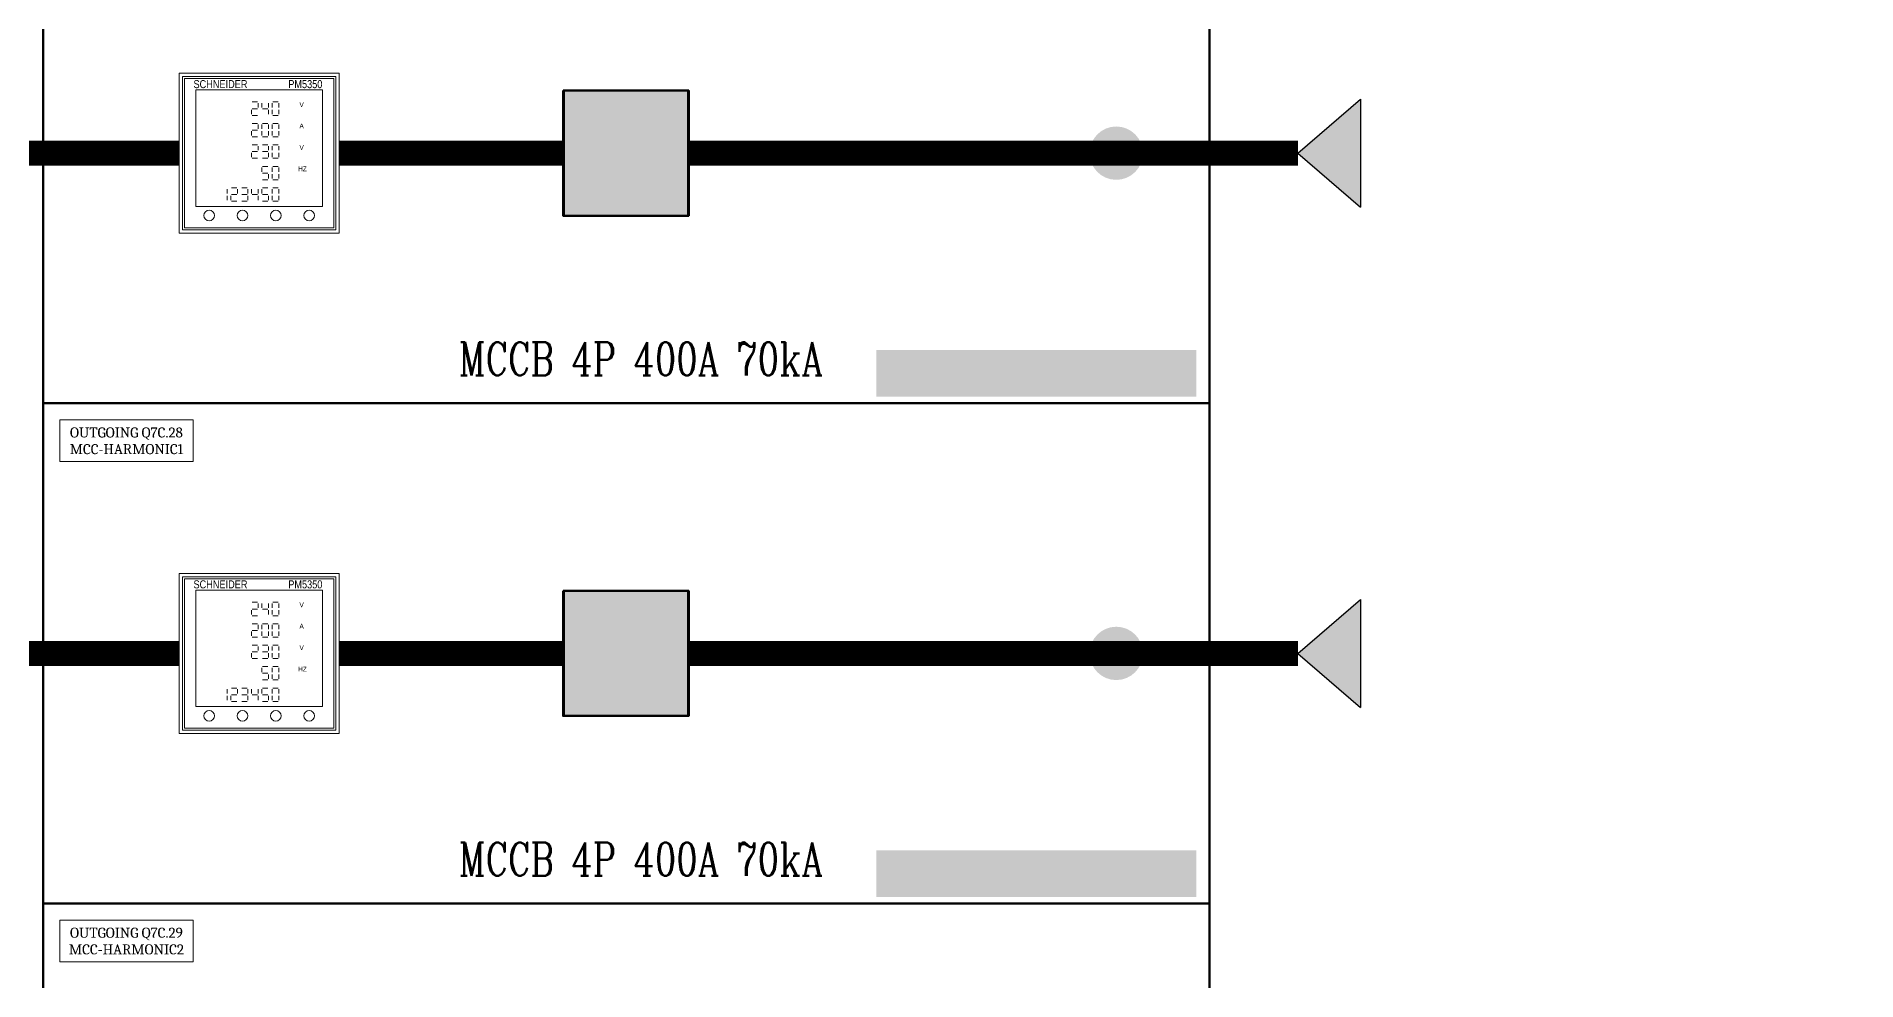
# Model space of a CAD drawing. Header units: millimetres. Extents: x -116965 to 323937, y 291661 to 566926.
# Drawn here: x -45236 to -44144, y 305391 to 305957 of the extents above; entities that cross this region are included whole.
import ezdxf
from ezdxf.enums import TextEntityAlignment as Align

# ---------------------------------------------------------------- set-up
doc = ezdxf.new("R2010")
doc.units = ezdxf.units.MM
doc.layers.get('0').update_dxf_attribs({"lineweight": 18})
doc.layers.add('BASE', color=7, linetype='Continuous', lineweight=15)
doc.layers.add('hw_Text', color=7, linetype='Continuous', lineweight=13)
doc.layers.add('C00-00-00', color=7, linetype='Continuous')
doc.layers.add('C32-AD-3C', color=7, linetype='Continuous', true_color=0x32ad3c)
doc.layers.add('C49-50-57', color=7, linetype='Continuous', true_color=0x495057)
doc.styles.add('hw_Block', font='complex.shx', dxfattribs={"width": 0.75})
doc.styles.add('hw_Block.', font='Cambria.ttf')
doc.styles.add('VnArial', font='')
doc.styles.get('VnArial').set_extended_font_data('.VnArial NarrowH')

# ---------------------------------------------------------------- blocks, each defined once
blk = doc.blocks.new('1232')
at = {"color": 7, "linetype": 'Continuous', "lineweight": 13}
for p, q in [((43.8, 78.7), (47.1, 78.7)), ((47.5, 77.9), (47.5, 75.4)), ((49.7, 77.9), (49.7, 75.4)), ((53.7, 77.9), (53.7, 75.4)), ((55.9, 77.9), (55.9, 75.4)), ((56.3, 78.7), (59.5, 78.7)), ((59.9, 77.9), (59.9, 75.4)), ((43.4, 71.4), (43.4, 73.9)), ((43.8, 74.6), (47.1, 74.6)), ((43.8, 70.6), (47.1, 70.6)), ((43.8, 65.8), (47.1, 65.8)), ((50.1, 74.6), (53.3, 74.6)), ((50.1, 65.8), (53.3, 65.8)), ((53.7, 71.4), (53.7, 73.9)), ((55.9, 71.4), (55.9, 73.9)), ((56.3, 70.6), (59.5, 70.6)), ((56.3, 65.8), (59.5, 65.8)), ((59.9, 71.4), (59.9, 73.9)), ((43.4, 58.5), (43.4, 61.1)), ((43.8, 61.8), (47.1, 61.8)), ((43.8, 57.8), (47.1, 57.8)), ((47.5, 65.1), (47.5, 62.5)), ((49.7, 65.1), (49.7, 62.5)), ((49.7, 58.5), (49.7, 61.1)), ((50.1, 57.8), (53.3, 57.8)), ((53.7, 65.1), (53.7, 62.5)), ((53.7, 58.5), (53.7, 61.1)), ((55.9, 65.1), (55.9, 62.5)), ((55.9, 58.5), (55.9, 61.1)), ((56.3, 57.8), (59.5, 57.8)), ((59.9, 65.1), (59.9, 62.5)), ((59.9, 58.5), (59.9, 61.1)), ((43.4, 45.6), (43.4, 48.2)), ((43.8, 53), (47.1, 53)), ((43.8, 48.9), (47.1, 48.9)), ((43.8, 44.9), (47.1, 44.9)), ((47.5, 52.2), (47.5, 49.7)), ((50.1, 53), (53.3, 53)), ((50.1, 48.9), (53.3, 48.9)), ((50.1, 44.9), (53.3, 44.9)), ((53.7, 52.2), (53.7, 49.7)), ((53.7, 45.6), (53.7, 48.2)), ((55.9, 52.2), (55.9, 49.7)), ((55.9, 45.6), (55.9, 48.2)), ((56.3, 53), (59.5, 53)), ((56.3, 44.9), (59.5, 44.9)), ((59.9, 52.2), (59.9, 49.7)), ((59.9, 45.6), (59.9, 48.2)), ((49.7, 39.4), (49.7, 36.8)), ((50.1, 40.1), (53.3, 40.1)), ((50.1, 36.1), (53.3, 36.1)), ((53.7, 32.8), (53.7, 35.4)), ((55.9, 39.4), (55.9, 36.8)), ((55.9, 32.8), (55.9, 35.4)), ((56.3, 40.1), (59.5, 40.1)), ((59.9, 39.4), (59.9, 36.8)), ((59.9, 32.8), (59.9, 35.4)), ((28.8, 26.5), (28.8, 23.9)), ((28.8, 19.9), (28.8, 22.5)), ((31, 19.9), (31, 22.5)), ((31.4, 27.2), (34.6, 27.2)), ((31.4, 23.2), (34.6, 23.2)), ((35, 26.5), (35, 23.9)), ((37.6, 27.2), (40.8, 27.2)), ((37.6, 23.2), (40.8, 23.2)), ((41.3, 26.5), (41.3, 23.9)), ((41.3, 19.9), (41.3, 22.5)), ((43.4, 26.5), (43.4, 23.9)), ((43.8, 23.2), (47.1, 23.2)), ((47.5, 26.5), (47.5, 23.9)), ((47.5, 19.9), (47.5, 22.5)), ((49.7, 26.5), (49.7, 23.9)), ((50.1, 32.1), (53.3, 32.1)), ((50.1, 27.2), (53.3, 27.2)), ((50.1, 23.2), (53.3, 23.2)), ((53.7, 19.9), (53.7, 22.5)), ((55.9, 26.5), (55.9, 23.9)), ((55.9, 19.9), (55.9, 22.5)), ((56.3, 32.1), (59.5, 32.1)), ((56.3, 27.2), (59.5, 27.2)), ((59.9, 26.5), (59.9, 23.9)), ((59.9, 19.9), (59.9, 22.5)), ((31.4, 19.2), (34.6, 19.2)), ((37.6, 19.2), (40.8, 19.2)), ((50.1, 19.2), (53.3, 19.2)), ((56.3, 19.2), (59.5, 19.2))]:
    blk.add_line(p, q, dxfattribs=at)
at = {"layer": 'BASE', "lineweight": 13}
for points in [[(96, 0), (0, 0), (0, 96), (96, 96)], [(3.2, 3.2), (92.8, 3.2), (92.8, 92.8), (3.2, 92.8)], [(10, 16.1), (86, 16.1), (86, 86), (10, 86)]]:
    blk.add_lwpolyline(points, close=True, dxfattribs=at)
at = {"layer": 'BASE', "color": 3, "lineweight": 13}
blk.add_lwpolyline([(2, 2), (94, 2), (94, 94), (2, 94)], close=True, dxfattribs=at)
at = {"layer": 'BASE', "lineweight": 13}
for centre in [(18, 10.6), (38, 10.6), (58, 10.6), (78, 10.6)]:
    blk.add_circle(centre, 3.2, dxfattribs=at)
at = {"layer": 'hw_Text', "lineweight": 13, "style": 'VnArial'}
for s, height, p in [('Schneider', 4.8, (24.8, 89.4)), ('V', 2.88, (73.5, 77.1)), ('A', 2.88, (73.5, 64.3)), ('V', 2.88, (73.5, 51.4)), ('Hz', 2.88, (74, 38.6))]:
    blk.add_text(s, height=height, rotation=360, dxfattribs=at).set_placement(p, align=Align.MIDDLE_CENTER)
at = {"layer": 'hw_Text', "color": 1, "lineweight": 13, "style": 'VnArial'}
blk.add_text('PM5350', height=4.8, rotation=360, dxfattribs=at).set_placement((75.7, 89.4), align=Align.MIDDLE_CENTER)
blk = doc.blocks.new('Load Outgoingx')
at = {"color": 0, "lineweight": 5, "ltscale": 0.7}
blk.add_lwpolyline([(10, -10), (10, -35), (90, -35), (90, -10)], close=True, dxfattribs=at)
at = {"color": 0, "lineweight": 5, "style": 'hw_Block.'}
for tag, p in [('LINE1', (50, -17.5)), ('LINE2', (50, -27.5))]:
    blk.add_attdef(tag, text='', height=6, dxfattribs=at).set_placement(p, align=Align.MIDDLE_CENTER)

msp = doc.modelspace()

# ---------------------------------------------------------------- hatches: boundary and pattern name
at = {"lineweight": -3, "ltscale": 5}
h = msp.add_hatch(color=1, dxfattribs=at)
h.dxf.hatch_style = 1
h.paths.add_polyline_path([(-44441.862948, 305854.833103), (-44441.862948, 305919.581787), (-44479.429349, 305887.207445)])
h = msp.add_hatch(color=1, dxfattribs=at)
h.dxf.hatch_style = 1
h.paths.add_polyline_path([(-44441.862948, 305554.874978), (-44441.862948, 305619.623662), (-44479.429349, 305587.24932)])
at = {"layer": 'C00-00-00'}
h = msp.add_hatch(color=256, dxfattribs=at)
edge = h.paths.add_edge_path()
edge.add_arc((-44882.827103, 305887.207445), 27.496163, 0, 360)
h = msp.add_hatch(color=256, dxfattribs=at)
edge = h.paths.add_edge_path()
edge.add_arc((-44882.827103, 305887.207445), 27.496163, 0, 360)
h = msp.add_hatch(color=256, dxfattribs=at)
edge = h.paths.add_edge_path()
edge.add_arc((-44882.827103, 305887.207445), 27.496163, 0, 360)
h = msp.add_hatch(color=256, dxfattribs=at)
edge = h.paths.add_edge_path()
edge.add_arc((-44588.385237, 305887.207445), 15.997765, 0, 360)
h = msp.add_hatch(color=256, dxfattribs=at)
h.dxf.hatch_style = 2
h.paths.add_polyline_path([(-44915.322565, 305894.706398), (-44850.331637, 305894.706398), (-44850.331637, 305879.708492), (-44915.322565, 305879.708492)])
h = msp.add_hatch(color=256, dxfattribs=at)
h.dxf.hatch_style = 2
h.paths.add_polyline_path([(-44915.322565, 305894.706398), (-44850.331641, 305894.706398), (-44850.331641, 305879.708492), (-44915.322565, 305879.708492)])
h = msp.add_hatch(color=256, dxfattribs=at)
h.dxf.hatch_style = 2
h.paths.add_polyline_path([(-44732.365137, 305769.223917), (-44540.391937, 305769.223917), (-44540.391937, 305741.227827), (-44732.365137, 305741.227827)])
h = msp.add_hatch(color=256, dxfattribs=at)
edge = h.paths.add_edge_path()
edge.add_arc((-44882.827103, 305587.24932), 27.496163, 0, 360)
h = msp.add_hatch(color=256, dxfattribs=at)
edge = h.paths.add_edge_path()
edge.add_arc((-44882.827103, 305587.24932), 27.496163, 0, 360)
h = msp.add_hatch(color=256, dxfattribs=at)
edge = h.paths.add_edge_path()
edge.add_arc((-44882.827103, 305587.24932), 27.496163, 0, 360)
h = msp.add_hatch(color=256, dxfattribs=at)
edge = h.paths.add_edge_path()
edge.add_arc((-44588.385237, 305587.24932), 15.997765, 0, 360)
h = msp.add_hatch(color=256, dxfattribs=at)
h.dxf.hatch_style = 2
h.paths.add_polyline_path([(-44915.322565, 305594.748273), (-44850.331637, 305594.748273), (-44850.331637, 305579.750367), (-44915.322565, 305579.750367)])
h = msp.add_hatch(color=256, dxfattribs=at)
h.dxf.hatch_style = 2
h.paths.add_polyline_path([(-44915.322565, 305594.748273), (-44850.331641, 305594.748273), (-44850.331641, 305579.750367), (-44915.322565, 305579.750367)])
h = msp.add_hatch(color=256, dxfattribs=at)
h.dxf.hatch_style = 2
h.paths.add_polyline_path([(-44732.365137, 305469.265792), (-44540.391937, 305469.265792), (-44540.391937, 305441.269702), (-44732.365137, 305441.269702)])
at = {"layer": 'C32-AD-3C'}
h = msp.add_hatch(color=256, dxfattribs=at)
h.dxf.hatch_style = 2
h.paths.add_polyline_path([(-44905.323962, 305874.709192), (-44890.326056, 305874.709192), (-44890.326056, 305849.712679), (-44905.323962, 305849.712679)])
h = msp.add_hatch(color=256, dxfattribs=at)
h.dxf.hatch_style = 2
h.paths.add_polyline_path([(-44905.323962, 305874.709189), (-44890.326056, 305874.709189), (-44890.326056, 305849.712679), (-44905.323962, 305849.712679)])
h = msp.add_hatch(color=256, dxfattribs=at)
h.dxf.hatch_style = 2
h.paths.add_polyline_path([(-44905.323962, 305874.709189), (-44890.326056, 305874.709189), (-44890.326056, 305849.712679), (-44905.323962, 305849.712679)])
h = msp.add_hatch(color=256, dxfattribs=at)
h.dxf.hatch_style = 2
h.paths.add_polyline_path([(-44905.323962, 305574.751067), (-44890.326056, 305574.751067), (-44890.326056, 305549.754554), (-44905.323962, 305549.754554)])
h = msp.add_hatch(color=256, dxfattribs=at)
h.dxf.hatch_style = 2
h.paths.add_polyline_path([(-44905.323962, 305574.751064), (-44890.326056, 305574.751064), (-44890.326056, 305549.754554), (-44905.323962, 305549.754554)])
h = msp.add_hatch(color=256, dxfattribs=at)
h.dxf.hatch_style = 2
h.paths.add_polyline_path([(-44905.323962, 305574.751064), (-44890.326056, 305574.751064), (-44890.326056, 305549.754554), (-44905.323962, 305549.754554)])
at = {"layer": 'C49-50-57'}
h = msp.add_hatch(color=256, dxfattribs=at)
h.dxf.hatch_style = 2
h.paths.add_polyline_path([(-44920.321868, 305924.702211), (-44845.332337, 305924.702211), (-44845.332337, 305849.712679), (-44920.321868, 305849.712679)])
h = msp.add_hatch(color=256, dxfattribs=at)
h.dxf.hatch_style = 2
h.paths.add_polyline_path([(-44920.321868, 305924.702211), (-44845.332337, 305924.702211), (-44845.332337, 305849.712679), (-44920.321868, 305849.712679)])
h = msp.add_hatch(color=256, dxfattribs=at)
h.dxf.hatch_style = 2
h.paths.add_polyline_path([(-44920.321868, 305924.702211), (-44845.332337, 305924.702211), (-44845.332337, 305849.712679), (-44920.321868, 305849.712679)])
h = msp.add_hatch(color=256, dxfattribs=at)
h.dxf.hatch_style = 2
h.paths.add_polyline_path([(-44920.321868, 305624.744086), (-44845.332337, 305624.744086), (-44845.332337, 305549.754554), (-44920.321868, 305549.754554)])
h = msp.add_hatch(color=256, dxfattribs=at)
h.dxf.hatch_style = 2
h.paths.add_polyline_path([(-44920.321868, 305624.744086), (-44845.332337, 305624.744086), (-44845.332337, 305549.754554), (-44920.321868, 305549.754554)])
h = msp.add_hatch(color=256, dxfattribs=at)
h.dxf.hatch_style = 2
h.paths.add_polyline_path([(-44920.321868, 305624.744086), (-44845.332337, 305624.744086), (-44845.332337, 305549.754554), (-44920.321868, 305549.754554)])

# ---------------------------------------------------------------- linework, layer by layer
at = {"lineweight": -3, "ltscale": 5}
for p, q in [((-44479.429349, 305887.207445), (-44441.862948, 305919.581787)), ((-44441.862948, 305919.581787), (-44441.862948, 305854.833103)), ((-44479.429349, 305887.207445), (-44441.862948, 305854.833103)), ((-44479.429349, 305587.24932), (-44441.862948, 305619.623662)), ((-44441.862948, 305619.623662), (-44441.862948, 305554.874978)), ((-44479.429349, 305587.24932), (-44441.862948, 305554.874978))]:
    msp.add_line(p, q, dxfattribs=at)
at = {"color": 1, "lineweight": -3, "ltscale": 5, "const_width": 15}
for points in [[(-45150.656793, 305887.207445), (-45326.934673, 305887.207445)], [(-44920.321868, 305887.207445), (-45054.656793, 305887.207445)], [(-44845.332337, 305887.207445), (-44479.429349, 305887.207445)], [(-45150.656793, 305587.24932), (-45326.934673, 305587.24932)], [(-44920.321868, 305587.24932), (-45054.656793, 305587.24932)], [(-44845.332337, 305587.24932), (-44479.429349, 305587.24932)]]:
    msp.add_lwpolyline(points, dxfattribs=at)
at = {"layer": 'C00-00-00', "lineweight": 211}
msp.add_lwpolyline([(-45232.295346, 307037.046927), (-44532.393056, 307037.046927), (-44532.393056, 304837.354008), (-45232.295346, 304837.354008)], close=True, dxfattribs=at)
at = {"layer": 'C00-00-00', "lineweight": 100}
for points in [[(-45432.267431, 306937.060883), (-45232.295346, 306937.060883), (-45232.295346, 304937.340052), (-45432.267431, 304937.340052)], [(-44532.393056, 306937.060883), (-44132.448887, 306937.060883), (-44132.448887, 304937.340052), (-44532.393056, 304937.340052)], [(-45232.295346, 306037.186508), (-44532.393056, 306037.186508), (-44532.393056, 305737.228383), (-45232.295346, 305737.228383)], [(-45232.295346, 305737.228383), (-44532.393056, 305737.228383), (-44532.393056, 305437.270258), (-45232.295346, 305437.270258)], [(-45232.295346, 305437.270258), (-44532.393056, 305437.270258), (-44532.393056, 305137.312133), (-45232.295346, 305137.312133)]]:
    msp.add_lwpolyline(points, close=True, dxfattribs=at)
at = {"layer": 'C00-00-00', "lineweight": 50}
for points in [[(-44920.321868, 305924.702211), (-44845.332337, 305924.702211), (-44845.332337, 305849.712679), (-44920.321868, 305849.712679)], [(-44920.321868, 305924.702211), (-44845.332337, 305924.702211), (-44845.332337, 305849.712679), (-44920.321868, 305849.712679)], [(-44919.838967, 305924.702211), (-44844.849436, 305924.702211), (-44844.849436, 305849.712679), (-44919.838967, 305849.712679)], [(-44920.321868, 305624.744086), (-44845.332337, 305624.744086), (-44845.332337, 305549.754554), (-44920.321868, 305549.754554)], [(-44920.321868, 305624.744086), (-44845.332337, 305624.744086), (-44845.332337, 305549.754554), (-44920.321868, 305549.754554)], [(-44919.838967, 305624.744086), (-44844.849436, 305624.744086), (-44844.849436, 305549.754554), (-44919.838967, 305549.754554)]]:
    msp.add_lwpolyline(points, close=True, dxfattribs=at)

# ---------------------------------------------------------------- block references
for p in [(-45150.656793, 305839.207445), (-45150.656793, 305539.24932)]:
    msp.add_blockref('1232', p)
at = {"lineweight": -3}
for p, values in [((-45232.295346, 305737.228383), {'LINE2': 'MCC-HARMONIC1', 'LINE1': 'OUTGOING Q7C.28'}), ((-45232.295346, 305437.270258), {'LINE2': 'MCC-HARMONIC2', 'LINE1': 'OUTGOING Q7C.29'})]:
    msp.add_blockref('Load Outgoingx', p, dxfattribs=at).add_auto_attribs(values)

# ---------------------------------------------------------------- texts
at = {"color": 2, "char_height": 20, "attachment_point": 5, "style": 'hw_Block'}
for insert in [(-44873.623711, 305763.837568), (-44873.623711, 305463.879443)]:
    msp.add_mtext_dynamic_manual_height_columns('MCCB 4P 400A 70kA', width=280.32785492, gutter_width=12.5, heights=[0], dxfattribs=dict(at, insert=insert))

doc.saveas('drawing.dxf')
